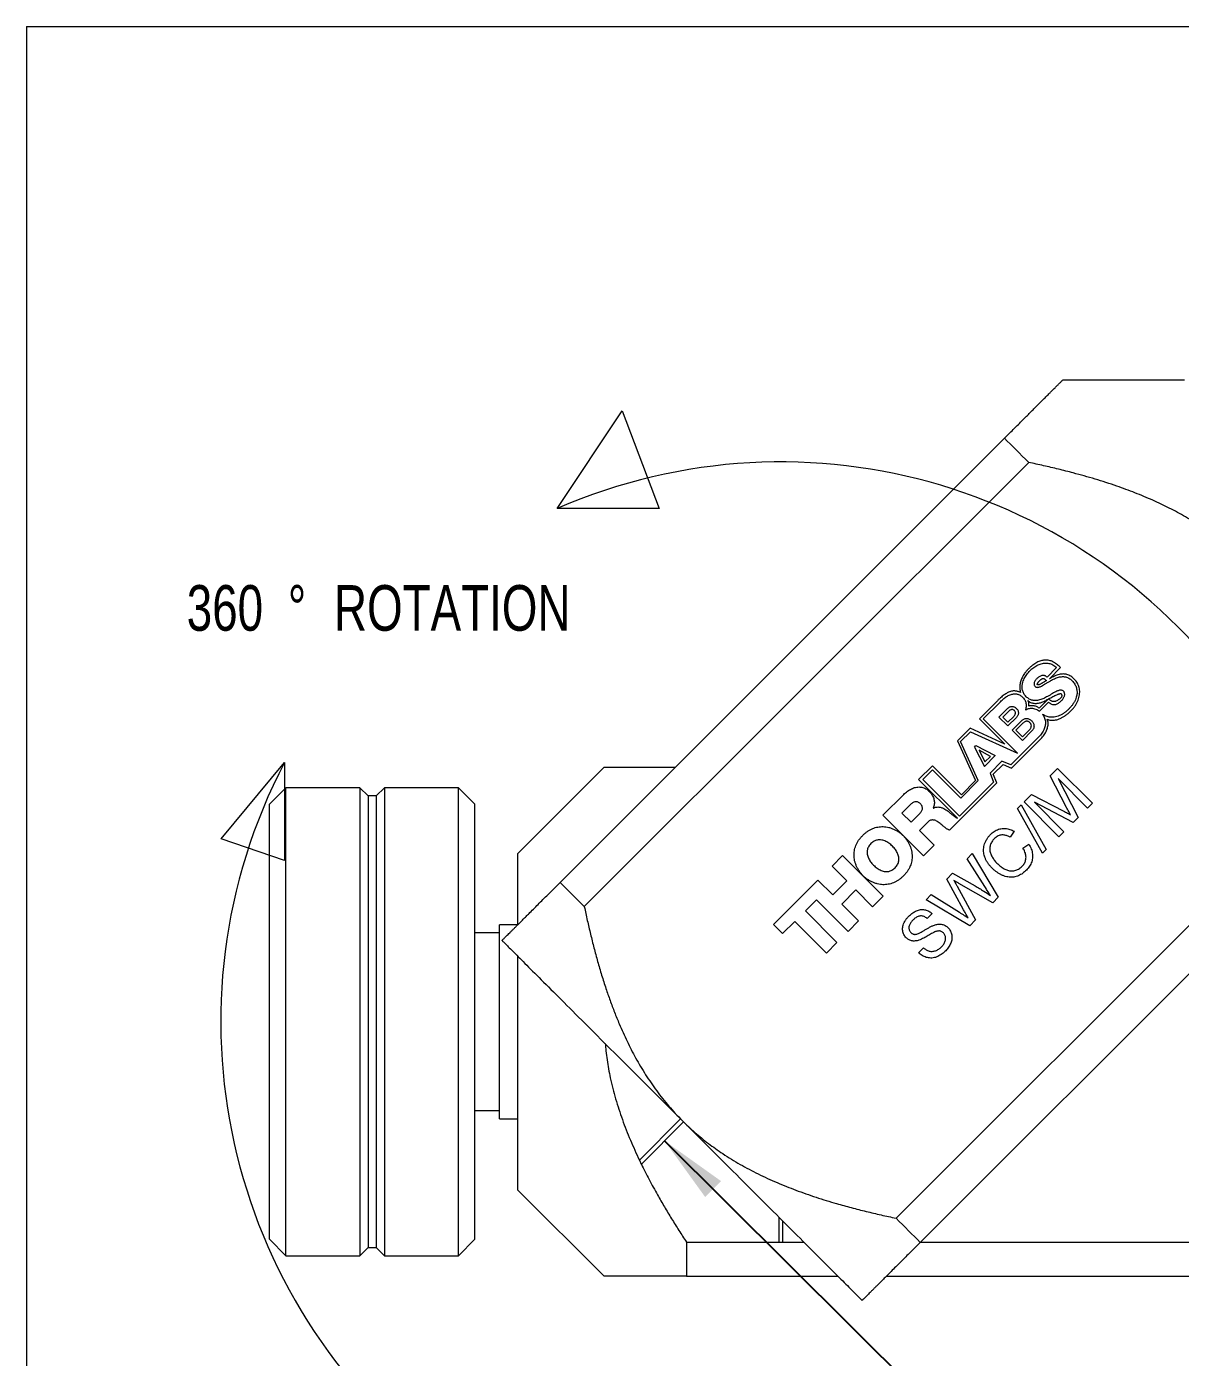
# Model space of a CAD drawing. Header units: millimetres. Extents: x 2 to 278, y 1 to 215.
# Drawn here: x 1.6 to 55.1, y 152.9 to 214.6 of the extents above; entities that cross this region are included whole.
import ezdxf

# ---------------------------------------------------------------- set-up
doc = ezdxf.new("R2010")
doc.units = ezdxf.units.MM
doc.styles.add('SLDTEXTSTYLE0', font='TXT', dxfattribs={"width": 0.75})
doc.dimstyles.new('SLDDIMSTYLE4', dxfattribs={"dimtxt": 0.18, "dimasz": 3.175, "dimexe": 0, "dimexo": 0.0625, "dimgap": 0, "dimtad": 0, "dimtih": 1, "dimtoh": 1, "dimdec": 0, "dimrnd": 1e-09, "dimzin": 0, "dimdsep": 46, "dimtxsty": 'Standard', "dimsah": 1, "dimcen": 0.09, "dimadec": 0, "dimazin": 0, "dimtfac": 3.175, "dimtdec": 0, "dimtofl": 0, "dimtmove": 0, "dimatfit": 3, "dimfxl": 1, "dimfrac": 2, "dimtolj": 1, "dimtzin": 0, "dimarcsym": 0})

# ---------------------------------------------------------------- blocks, each defined once
blk = doc.blocks.new('SW_NOTE_4')
at = {"color": 0, "linetype": 'Continuous', "lineweight": 0, "char_height": 2.1167, "attachment_point": 1, "style": 'SLDTEXTSTYLE0'}
for s, insert in [('360', (0, 2.729)), ('%%d', (4.692, 2.729)), ('ROTATION', (6.831, 2.729))]:
    blk.add_mtext(s, dxfattribs=dict(at, insert=insert))

msp = doc.modelspace()

# ---------------------------------------------------------------- linework, layer by layer
at = {"color": 7, "linetype": 'Continuous', "lineweight": 18}
for p, q in [((1.579, 214.645), (277.989, 214.645)), ((1.579, 214.645), (1.579, 0.903)), ((55.285, 198.238), (49.627, 198.238)), ((26.186, 192.281), (29.196, 196.816)), ((29.196, 196.816), (30.922, 192.281)), ((26.323, 174.934), (46.933, 195.544)), ((27.446, 173.811), (48.056, 194.421)), ((30.922, 192.281), (26.186, 192.281)), ((49.351, 184.899), (48.907, 184.455)), ((49.02, 184.381), (49.538, 184.903)), ((48.967, 183.442), (48.538, 183.012)), ((46.603, 183.36), (45.771, 182.528)), ((45.952, 182.522), (46.749, 183.319)), ((46.678, 182.606), (47.073, 183.001)), ((47.131, 182.878), (46.855, 182.602)), ((48.559, 182.876), (48.983, 183.3)), ((45.771, 182.528), (46.945, 181.353)), ((47.539, 180.936), (45.952, 182.522)), ((47.09, 182.194), (46.678, 182.606)), ((46.855, 182.602), (47.093, 182.364)), ((47.485, 182.589), (47.09, 182.194)), ((47.093, 182.364), (47.368, 182.64)), ((47.287, 181.997), (47.726, 182.435)), ((47.789, 182.322), (47.46, 181.992)), ((45.335, 182.092), (44.753, 181.51)), ((44.9, 181.47), (45.351, 181.921)), ((46.945, 181.353), (45.335, 182.092)), ((45.351, 181.921), (47.539, 180.936)), ((48.475, 181.637), (47.23, 180.391)), ((47.253, 180.238), (48.661, 181.646)), ((47.287, 181.997), (47.762, 181.522)), ((47.46, 181.992), (47.765, 181.687)), ((48.201, 181.96), (47.762, 181.522)), ((47.765, 181.687), (48.095, 182.016)), ((44.753, 181.51), (45.589, 179.659)), ((45.721, 179.658), (44.9, 181.47)), ((45.543, 181.216), (45.612, 181.285)), ((45.543, 181.216), (46.001, 180.312)), ((45.612, 181.285), (46.508, 180.819)), ((45.752, 181.067), (46.03, 180.523)), ((46.292, 180.784), (45.752, 181.067)), ((10.599, 176.957), (13.538, 180.495)), ((13.538, 180.495), (13.538, 175.948)), ((43.592, 180.349), (42.951, 179.708)), ((44.935, 179.005), (43.592, 180.349)), ((46.508, 180.819), (46.001, 180.312)), ((46.03, 180.523), (46.292, 180.784)), ((46.813, 180.554), (46.263, 180.003)), ((46.41, 179.951), (46.867, 180.408)), ((47.23, 180.391), (46.813, 180.554)), ((46.867, 180.408), (47.253, 180.238)), ((28.369, 180.279), (24.369, 176.279)), ((41.904, 159.354), (62.514, 179.963)), ((42.951, 179.708), (44.748, 177.909)), ((43.144, 179.714), (43.588, 180.158)), ((44.846, 178.012), (43.144, 179.714)), ((43.588, 180.158), (44.905, 178.841)), ((46.263, 180.003), (46.421, 179.587)), ((46.576, 179.561), (46.41, 179.951)), ((49.056, 179.886), (49.396, 180.226)), ((49.813, 178.414), (49.056, 179.886)), ((49.396, 180.226), (51.013, 178.61)), ((49.417, 179.75), (50.353, 177.951)), ((50.785, 178.382), (49.417, 179.75)), ((13.605, 179.327), (12.843, 178.565)), ((17.034, 179.327), (13.605, 179.327)), ((13.605, 157.61), (13.605, 179.327)), ((17.415, 178.946), (17.034, 179.327)), ((17.034, 179.327), (17.034, 157.61)), ((18.177, 179.327), (17.796, 178.946)), ((21.606, 179.327), (18.177, 179.327)), ((18.177, 179.327), (18.177, 157.61)), ((22.368, 178.565), (21.606, 179.327)), ((21.606, 157.61), (21.606, 179.327)), ((46.576, 179.561), (44.378, 177.364)), ((46.421, 179.587), (44.846, 178.012)), ((44.905, 178.841), (45.721, 179.658)), ((45.589, 179.659), (44.935, 179.005)), ((12.843, 158.372), (12.843, 178.565)), ((17.796, 178.946), (17.415, 178.946)), ((17.415, 178.946), (17.415, 157.991)), ((17.796, 178.946), (17.796, 157.991)), ((22.368, 158.372), (22.368, 178.565)), ((41.294, 178.051), (42.259, 179.016)), ((42.571, 178.545), (42.179, 178.152)), ((43.026, 158.231), (63.636, 178.841)), ((47.531, 178.361), (47.702, 178.532)), ((47.702, 178.532), (48.863, 176.46)), ((47.842, 178.672), (48.185, 179.015)), ((49.458, 177.055), (47.842, 178.672)), ((48.185, 179.015), (49.68, 178.242)), ((48.319, 178.651), (49.686, 177.283)), ((50.115, 177.712), (48.319, 178.651)), ((51.013, 178.61), (50.785, 178.382)), ((43.18, 176.165), (41.294, 178.051)), ((42.179, 178.152), (42.604, 177.727)), ((42.604, 177.727), (43.018, 178.141)), ((43.629, 178.378), (43.634, 178.373)), ((48.692, 176.289), (47.531, 178.361)), ((50.353, 177.951), (50.115, 177.712)), ((43.36, 177.719), (42.986, 177.345)), ((42.986, 177.345), (43.673, 176.658)), ((47.379, 177.311), (47.2, 177.034)), ((49.686, 177.283), (49.458, 177.055)), ((13.538, 175.948), (10.599, 176.957)), ((43.673, 176.658), (43.18, 176.165)), ((47.789, 176.528), (48.071, 176.703)), ((24.369, 172.981), (24.369, 176.279)), ((38.934, 175.691), (39.427, 176.184)), ((39.427, 176.184), (41.313, 174.299)), ((45.203, 176.033), (45.438, 176.268)), ((46.021, 174.737), (45.203, 176.033)), ((45.438, 176.268), (46.647, 174.244)), ((48.863, 176.46), (48.692, 176.289)), ((39.621, 175.004), (38.934, 175.691)), ((36.221, 172.978), (38.284, 175.041)), ((38.284, 175.041), (38.971, 174.355)), ((38.971, 174.355), (39.621, 175.004)), ((44.255, 175.085), (44.529, 175.359)), ((45.039, 173.663), (44.255, 175.085)), ((44.529, 175.359), (45.57, 174.78)), ((46.396, 173.994), (44.823, 174.891)), ((40.043, 174.582), (39.394, 173.932)), ((40.82, 173.805), (40.043, 174.582)), ((41.313, 174.299), (40.82, 173.805)), ((43.303, 174.133), (43.539, 174.369)), ((43.539, 174.369), (44.842, 173.546)), ((44.737, 174.753), (45.597, 173.194)), ((46.647, 174.244), (46.396, 173.994)), ((38.214, 174.126), (37.702, 173.614)), ((37.702, 173.614), (39.165, 172.151)), ((39.677, 172.662), (38.214, 174.126)), ((39.394, 173.932), (40.17, 173.156)), ((45.327, 172.924), (43.303, 174.133)), ((24.357, 172.968), (23.511, 172.968)), ((23.511, 163.968), (23.511, 172.968)), ((36.644, 172.556), (36.221, 172.978)), ((37.209, 173.121), (36.644, 172.556)), ((38.672, 171.657), (37.209, 173.121)), ((40.17, 173.156), (39.677, 172.662)), ((43.573, 173.491), (43.345, 173.263)), ((45.597, 173.194), (45.327, 172.924)), ((23.511, 172.587), (22.368, 172.587)), ((39.165, 172.151), (38.672, 171.657)), ((42.951, 171.667), (43.179, 171.895)), ((24.369, 160.658), (24.369, 171.501)), ((22.368, 164.349), (23.511, 164.349)), ((23.511, 163.968), (24.369, 163.968)), ((31.913, 163.956), (30.003, 162.045)), ((30.091, 161.864), (32.048, 163.821)), ((30.001, 162.043), (30.003, 162.045)), ((30.001, 162.043), (30.088, 161.861)), ((30.091, 161.864), (30.088, 161.861)), ((24.369, 160.658), (28.369, 156.657)), ((36.465, 159.404), (36.465, 158.246)), ((36.656, 158.246), (36.656, 159.213)), ((12.843, 158.372), (13.605, 157.61)), ((21.606, 157.61), (22.368, 158.372)), ((32.179, 158.245), (32.179, 156.657)), ((32.179, 158.245), (36.561, 158.245)), ((36.561, 158.245), (37.624, 158.245)), ((43.041, 158.245), (63.04, 158.245)), ((13.605, 157.61), (17.034, 157.61)), ((17.034, 157.61), (17.415, 157.991)), ((17.415, 157.991), (17.796, 157.991)), ((17.796, 157.991), (18.177, 157.61)), ((18.177, 157.61), (21.606, 157.61)), ((32.179, 156.657), (39.212, 156.657)), ((41.453, 156.657), (63.04, 156.657))]:
    msp.add_line(p, q, dxfattribs=at)
at = {"color": 7, "linetype": 'Continuous', "lineweight": 18, "flags": 128}
for points in [[(48.056, 194.421), (47.907, 194.57), (47.76, 194.717), (47.616, 194.861), (47.474, 195.003), (47.335, 195.142), (47.198, 195.279), (47.064, 195.413), (46.933, 195.544)], [(26.323, 174.934), (26.455, 174.803), (26.589, 174.669), (26.725, 174.532), (26.864, 174.393), (27.006, 174.251), (27.15, 174.107), (27.297, 173.961), (27.446, 173.811)], [(23.629, 172.24), (23.631, 172.238), (23.636, 172.233), (23.645, 172.224), (23.657, 172.212), (23.673, 172.197), (23.692, 172.178), (23.714, 172.155), (23.74, 172.129), (23.77, 172.1), (23.802, 172.067), (23.839, 172.031), (23.878, 171.991), (23.921, 171.948), (23.967, 171.902), (24.017, 171.852), (24.07, 171.799), (24.126, 171.743), (24.186, 171.683), (24.249, 171.621), (24.315, 171.555), (24.384, 171.485), (24.456, 171.413), (24.532, 171.338), (24.61, 171.259), (24.692, 171.177), (24.777, 171.093), (24.864, 171.005), (24.955, 170.914), (25.048, 170.821), (25.145, 170.724), (25.244, 170.625), (25.346, 170.523), (25.451, 170.418), (25.559, 170.31), (25.669, 170.2), (25.782, 170.087), (25.897, 169.972), (26.015, 169.854), (26.136, 169.733), (26.259, 169.611), (26.384, 169.485), (26.512, 169.358), (26.642, 169.228), (26.774, 169.096), (26.908, 168.961), (27.044, 168.825), (27.183, 168.687), (27.323, 168.546), (27.466, 168.404), (27.61, 168.259), (27.756, 168.113), (27.904, 167.966), (28.053, 167.816), (28.204, 167.665), (28.357, 167.512), (28.511, 167.358), (28.667, 167.202), (28.824, 167.045), (28.983, 166.887), (29.142, 166.727), (29.303, 166.566), (29.465, 166.404), (29.628, 166.241), (29.792, 166.077), (29.957, 165.913), (30.122, 165.747), (30.289, 165.58), (30.456, 165.413), (30.624, 165.245), (30.792, 165.077), (30.961, 164.908), (31.13, 164.739), (31.3, 164.569), (31.47, 164.399), (31.64, 164.229), (31.81, 164.059), (31.981, 163.888)], [(31.981, 163.888), (32.151, 163.718), (32.321, 163.548), (32.492, 163.378), (32.662, 163.208), (32.831, 163.038), (33, 162.869), (33.169, 162.7), (33.338, 162.532), (33.506, 162.364), (33.673, 162.197), (33.839, 162.03), (34.005, 161.864), (34.17, 161.699), (34.334, 161.536), (34.497, 161.373), (34.659, 161.211), (34.819, 161.05), (34.979, 160.89), (35.137, 160.732), (35.294, 160.575), (35.45, 160.419), (35.604, 160.265), (35.757, 160.112), (35.908, 159.961), (36.058, 159.811), (36.206, 159.664), (36.352, 159.517), (36.496, 159.373), (36.638, 159.231), (36.779, 159.09), (36.917, 158.952), (37.054, 158.816), (37.188, 158.681), (37.32, 158.549), (37.45, 158.419), (37.578, 158.292), (37.703, 158.166), (37.826, 158.043), (37.946, 157.923), (38.064, 157.805), (38.18, 157.69), (38.293, 157.577), (38.403, 157.466), (38.51, 157.359), (38.615, 157.254), (38.717, 157.152), (38.817, 157.053), (38.913, 156.956), (39.007, 156.863), (39.097, 156.772), (39.185, 156.684), (39.27, 156.6), (39.351, 156.518), (39.43, 156.439), (39.505, 156.364), (39.578, 156.292), (39.647, 156.222), (39.713, 156.156), (39.776, 156.094), (39.835, 156.034), (39.891, 155.978), (39.944, 155.925), (39.994, 155.875), (40.04, 155.829), (40.083, 155.786), (40.123, 155.746), (40.159, 155.71), (40.192, 155.677), (40.221, 155.648), (40.247, 155.622), (40.27, 155.599), (40.289, 155.58), (40.305, 155.565), (40.317, 155.552), (40.325, 155.544), (40.331, 155.539), (40.332, 155.537)], [(41.904, 159.354), (42.053, 159.205), (42.199, 159.058), (42.344, 158.914), (42.485, 158.772), (42.625, 158.633), (42.761, 158.496), (42.895, 158.362), (43.026, 158.231)]]:
    msp.add_lwpolyline(points, dxfattribs=at)
at = {"color": 7, "linetype": 'Continuous', "lineweight": 18}
for radius, start, end in [(25.975, 152.41814, 113.54255), (10.223, 269.46617, 270), (10.223, 270, 270.53383)]:
    msp.add_arc((36.561, 168.468), radius, start, end, dxfattribs=at)
for points, knots in [([(46.933, 195.544), (47.001, 195.612), (47.136, 195.747), (47.335, 195.946), (47.53, 196.141), (47.721, 196.332), (47.906, 196.517), (48.086, 196.697), (48.26, 196.871), (48.428, 197.039), (48.589, 197.2), (48.743, 197.354), (48.887, 197.498), (49.013, 197.624), (49.121, 197.732), (49.206, 197.817), (49.278, 197.889), (49.338, 197.949), (49.394, 198.005), (49.449, 198.06), (49.503, 198.114), (49.544, 198.155), (49.573, 198.184), (49.592, 198.202), (49.607, 198.218), (49.619, 198.23), (49.626, 198.237), (49.626, 198.237), (49.626, 198.237)], [0, 0, 0, 0, 0.047724, 0.095455, 0.143257, 0.191059, 0.238906, 0.286753, 0.334696, 0.382658, 0.431043, 0.479428, 0.527941, 0.576453, 0.615191, 0.653954, 0.683654, 0.713353, 0.743114, 0.772874, 0.813175, 0.853524, 0.877004, 0.900484, 0.924007, 0.94753, 0.979349, 1, 1, 1, 1]), ([(62.514, 179.963), (62.469, 180.172), (62.38, 180.591), (62.234, 181.216), (62.079, 181.838), (61.912, 182.46), (61.732, 183.079), (61.537, 183.694), (61.345, 184.255), (61.157, 184.76), (60.978, 185.211), (60.789, 185.657), (60.586, 186.102), (60.368, 186.546), (60.133, 186.988), (59.884, 187.423), (59.635, 187.825), (59.388, 188.195), (59.145, 188.535), (58.89, 188.867), (58.625, 189.189), (58.346, 189.506), (58.052, 189.815), (57.745, 190.117), (57.426, 190.408), (57.098, 190.686), (56.761, 190.952), (56.415, 191.206), (56.063, 191.447), (55.703, 191.677), (55.335, 191.896), (54.96, 192.106), (54.581, 192.304), (54.199, 192.49), (53.807, 192.67), (53.403, 192.844), (52.986, 193.013), (52.566, 193.172), (52.118, 193.332), (51.642, 193.491), (51.138, 193.649), (50.631, 193.797), (50.064, 193.952), (49.436, 194.112), (48.747, 194.274), (48.286, 194.372), (48.056, 194.421)], [0, 0, 0, 0, 0.0289805, 0.0579606, 0.086972, 0.1159831, 0.1451569, 0.1743339, 0.2035056, 0.2254674, 0.2474288, 0.2692576, 0.2910859, 0.3136941, 0.3363141, 0.3589313, 0.3815357, 0.4004052, 0.4192907, 0.4381801, 0.4570627, 0.4759298, 0.4953776, 0.5148443, 0.5343178, 0.5537857, 0.5732347, 0.592517, 0.6118096, 0.6311035, 0.6503878, 0.6698601, 0.6893326, 0.708403, 0.7274736, 0.7477695, 0.7680704, 0.7883723, 0.8086699, 0.832531, 0.8563964, 0.8802631, 0.9041259, 0.9360825, 0.9680422, 1, 1, 1, 1]), ([(48.039, 184.832), (48.007, 184.798), (47.945, 184.734), (47.866, 184.632), (47.8, 184.532), (47.748, 184.434), (47.707, 184.338), (47.678, 184.245), (47.656, 184.146), (47.644, 184.042), (47.644, 183.935), (47.654, 183.839), (47.669, 183.779), (47.676, 183.752)], [0, 0, 0, 0, 0.116211, 0.223683, 0.323378, 0.416179, 0.502859, 0.584068, 0.660317, 0.757682, 0.846837, 0.927766, 1, 1, 1, 1]), ([(47.943, 183.553), (47.921, 183.576), (47.88, 183.621), (47.83, 183.696), (47.793, 183.773), (47.768, 183.852), (47.754, 183.933), (47.751, 184.015), (47.757, 184.096), (47.774, 184.187), (47.804, 184.286), (47.849, 184.391), (47.905, 184.492), (47.97, 184.589), (48.042, 184.68), (48.095, 184.735), (48.122, 184.763)], [0, 0, 0, 0, 0.0693198, 0.1344306, 0.19656, 0.256835, 0.3162192, 0.3754795, 0.4351645, 0.4956166, 0.5776434, 0.6612634, 0.7460681, 0.8313835, 0.916354, 1, 1, 1, 1]), ([(49.538, 184.903), (49.515, 184.925), (49.468, 184.971), (49.392, 185.037), (49.308, 185.101), (49.222, 185.154), (49.136, 185.195), (49.051, 185.225), (48.961, 185.246), (48.873, 185.254), (48.787, 185.252), (48.703, 185.24), (48.617, 185.218), (48.527, 185.185), (48.434, 185.14), (48.339, 185.083), (48.241, 185.013), (48.139, 184.929), (48.073, 184.865), (48.039, 184.832)], [0, 0, 0, 0, 0.0549912, 0.1136789, 0.1749721, 0.2380908, 0.288733, 0.3403558, 0.3932926, 0.4481604, 0.4940532, 0.5423295, 0.5936458, 0.6487133, 0.7082748, 0.7718737, 0.841237, 0.9170554, 1, 1, 1, 1]), ([(48.122, 184.763), (48.149, 184.79), (48.205, 184.842), (48.295, 184.913), (48.389, 184.975), (48.487, 185.027), (48.589, 185.069), (48.692, 185.098), (48.794, 185.113), (48.893, 185.114), (48.989, 185.102), (49.084, 185.075), (49.178, 185.033), (49.269, 184.975), (49.323, 184.925), (49.351, 184.899)], [0, 0, 0, 0, 0.082869, 0.165287, 0.246777, 0.326975, 0.405668, 0.482854, 0.558801, 0.627849, 0.697103, 0.767587, 0.840571, 0.917519, 1, 1, 1, 1]), ([(48.428, 184.385), (48.412, 184.368), (48.38, 184.334), (48.342, 184.276), (48.316, 184.218), (48.304, 184.164), (48.307, 184.114), (48.324, 184.066), (48.346, 184.039), (48.358, 184.025)], [0, 0, 0, 0, 0.169559, 0.342183, 0.509512, 0.629436, 0.746378, 0.866497, 1, 1, 1, 1]), ([(48.358, 184.025), (48.37, 184.016), (48.392, 183.997), (48.436, 183.985), (48.483, 183.986), (48.535, 183.997), (48.59, 184.017), (48.661, 184.05), (48.748, 184.098), (48.851, 184.161), (48.961, 184.229), (49.037, 184.273), (49.076, 184.296)], [0, 0, 0, 0, 0.054293, 0.107359, 0.164589, 0.229085, 0.302029, 0.383448, 0.520039, 0.670994, 0.832345, 1, 1, 1, 1]), ([(48.907, 184.455), (48.895, 184.467), (48.872, 184.491), (48.832, 184.516), (48.784, 184.535), (48.726, 184.543), (48.662, 184.534), (48.599, 184.511), (48.538, 184.477), (48.481, 184.435), (48.446, 184.402), (48.428, 184.385)], [0, 0, 0, 0, 0.093943, 0.179087, 0.258629, 0.373504, 0.489665, 0.610799, 0.737465, 0.868131, 1, 1, 1, 1]), ([(48.458, 184.117), (48.457, 184.118), (48.455, 184.121), (48.454, 184.125), (48.454, 184.135), (48.46, 184.152), (48.472, 184.176), (48.491, 184.206), (48.516, 184.241), (48.545, 184.276), (48.565, 184.296), (48.575, 184.306)], [0, 0, 0, 0, 0.017388, 0.036478, 0.05864, 0.147223, 0.267299, 0.410347, 0.618882, 0.824136, 1, 1, 1, 1]), ([(48.879, 184.298), (48.851, 184.281), (48.8, 184.251), (48.73, 184.208), (48.67, 184.173), (48.621, 184.145), (48.577, 184.122), (48.539, 184.106), (48.506, 184.098), (48.478, 184.101), (48.464, 184.112), (48.458, 184.117)], [0, 0, 0, 0, 0.201623, 0.373551, 0.518055, 0.637438, 0.734096, 0.827009, 0.895068, 0.948107, 1, 1, 1, 1]), ([(48.575, 184.306), (48.588, 184.318), (48.613, 184.341), (48.649, 184.368), (48.682, 184.386), (48.713, 184.395), (48.744, 184.394), (48.775, 184.383), (48.793, 184.371), (48.803, 184.364)], [0, 0, 0, 0, 0.208561, 0.378811, 0.517665, 0.634539, 0.747008, 0.864706, 1, 1, 1, 1]), ([(48.803, 184.364), (48.81, 184.359), (48.824, 184.348), (48.843, 184.332), (48.861, 184.315), (48.872, 184.304), (48.879, 184.298)], [0, 0, 0, 0, 0.266201, 0.517554, 0.73653, 1, 1, 1, 1]), ([(49.036, 184.391), (49.033, 184.389), (49.028, 184.386), (49.023, 184.383), (49.02, 184.381)], [0, 0, 0, 0, 0.558104, 1, 1, 1, 1]), ([(50.185, 184.352), (50.156, 184.379), (50.101, 184.432), (50.012, 184.497), (49.923, 184.546), (49.834, 184.581), (49.745, 184.601), (49.655, 184.607), (49.561, 184.601), (49.462, 184.582), (49.359, 184.55), (49.254, 184.506), (49.145, 184.453), (49.073, 184.412), (49.036, 184.391)], [0, 0, 0, 0, 0.094871, 0.181064, 0.260377, 0.33476, 0.406226, 0.476717, 0.547962, 0.628867, 0.71378, 0.803625, 0.898945, 1, 1, 1, 1]), ([(49.076, 184.296), (49.106, 184.312), (49.165, 184.345), (49.256, 184.389), (49.348, 184.427), (49.442, 184.457), (49.536, 184.477), (49.624, 184.485), (49.705, 184.481), (49.779, 184.468), (49.852, 184.444), (49.924, 184.409), (49.995, 184.361), (50.037, 184.321), (50.06, 184.3)], [0, 0, 0, 0, 0.094738, 0.189348, 0.282898, 0.374737, 0.464625, 0.552871, 0.621721, 0.691033, 0.76198, 0.836011, 0.914772, 1, 1, 1, 1]), ([(50.06, 184.3), (50.085, 184.273), (50.134, 184.222), (50.193, 184.137), (50.239, 184.051), (50.272, 183.963), (50.292, 183.876), (50.301, 183.788), (50.299, 183.701), (50.287, 183.615), (50.263, 183.516), (50.222, 183.407), (50.162, 183.29), (50.088, 183.177), (50.004, 183.068), (49.94, 183.001), (49.907, 182.968)], [0, 0, 0, 0, 0.07281, 0.140695, 0.204715, 0.265916, 0.325281, 0.382655, 0.439807, 0.49729, 0.555497, 0.640352, 0.72749, 0.816794, 0.907845, 1, 1, 1, 1]), ([(50.032, 182.911), (50.066, 182.948), (50.135, 183.021), (50.222, 183.139), (50.294, 183.26), (50.35, 183.384), (50.391, 183.509), (50.416, 183.633), (50.425, 183.754), (50.419, 183.868), (50.4, 183.976), (50.367, 184.079), (50.32, 184.177), (50.261, 184.27), (50.21, 184.324), (50.185, 184.352)], [0, 0, 0, 0, 0.09432, 0.184965, 0.272208, 0.356309, 0.43754, 0.516204, 0.592666, 0.661208, 0.728698, 0.795654, 0.862694, 0.930538, 1, 1, 1, 1]), ([(47.676, 183.752), (47.657, 183.758), (47.62, 183.77), (47.563, 183.789), (47.503, 183.805), (47.44, 183.817), (47.371, 183.821), (47.297, 183.815), (47.225, 183.798), (47.157, 183.774), (47.092, 183.744), (47.024, 183.706), (46.95, 183.659), (46.871, 183.601), (46.786, 183.532), (46.696, 183.451), (46.635, 183.391), (46.603, 183.36)], [0, 0, 0, 0, 0.047612, 0.096317, 0.146409, 0.198486, 0.253666, 0.313681, 0.380818, 0.432498, 0.489711, 0.55338, 0.624421, 0.703734, 0.792199, 0.890675, 1, 1, 1, 1]), ([(46.749, 183.319), (46.774, 183.344), (46.823, 183.394), (46.901, 183.462), (46.983, 183.526), (47.067, 183.581), (47.155, 183.627), (47.237, 183.658), (47.313, 183.677), (47.382, 183.685), (47.451, 183.684), (47.52, 183.673), (47.59, 183.651), (47.659, 183.616), (47.727, 183.569), (47.769, 183.53), (47.791, 183.51)], [0, 0, 0, 0, 0.086643, 0.1734324, 0.259305, 0.3433992, 0.4251374, 0.5043426, 0.5623118, 0.6194801, 0.6765277, 0.7344027, 0.7942924, 0.8575581, 0.9256448, 1, 1, 1, 1]), ([(47.791, 183.51), (47.811, 183.488), (47.849, 183.445), (47.893, 183.37), (47.923, 183.292), (47.94, 183.208), (47.943, 183.12), (47.934, 183.031), (47.917, 182.972), (47.909, 182.943)], [0, 0, 0, 0, 0.144573, 0.284209, 0.421401, 0.558176, 0.702674, 0.849667, 1, 1, 1, 1]), ([(48.932, 183.562), (48.902, 183.546), (48.843, 183.513), (48.752, 183.469), (48.66, 183.43), (48.566, 183.399), (48.472, 183.378), (48.383, 183.369), (48.302, 183.372), (48.227, 183.384), (48.153, 183.408), (48.081, 183.443), (48.009, 183.491), (47.966, 183.532), (47.943, 183.553)], [0, 0, 0, 0, 0.093636, 0.187592, 0.280828, 0.372589, 0.462536, 0.550905, 0.619869, 0.689315, 0.760448, 0.834774, 0.914016, 1, 1, 1, 1]), ([(48.86, 183.382), (48.88, 183.393), (48.916, 183.413), (48.951, 183.433), (48.967, 183.442)], [0, 0, 0, 0, 0.556939, 1, 1, 1, 1]), ([(49.668, 183.804), (49.655, 183.815), (49.63, 183.836), (49.583, 183.853), (49.532, 183.856), (49.478, 183.848), (49.421, 183.831), (49.348, 183.8), (49.26, 183.755), (49.156, 183.694), (49.046, 183.628), (48.97, 183.584), (48.932, 183.562)], [0, 0, 0, 0, 0.060837, 0.118788, 0.17896, 0.244712, 0.317645, 0.398139, 0.532159, 0.679604, 0.836845, 1, 1, 1, 1]), ([(48.982, 183.45), (49.016, 183.468), (49.082, 183.505), (49.18, 183.556), (49.273, 183.602), (49.351, 183.638), (49.412, 183.663), (49.457, 183.679), (49.494, 183.69), (49.522, 183.694), (49.54, 183.695), (49.553, 183.693), (49.561, 183.689), (49.565, 183.685), (49.566, 183.683)], [0, 0, 0, 0, 0.179059, 0.353267, 0.516907, 0.66434, 0.750911, 0.826295, 0.889096, 0.927301, 0.957714, 0.973958, 0.98763, 1, 1, 1, 1]), ([(49.389, 183.379), (49.367, 183.368), (49.327, 183.346), (49.267, 183.327), (49.213, 183.32), (49.165, 183.324), (49.118, 183.34), (49.072, 183.368), (49.026, 183.407), (48.997, 183.435), (48.982, 183.45)], [0, 0, 0, 0, 0.162005, 0.296686, 0.411186, 0.512996, 0.609023, 0.73429, 0.864306, 1, 1, 1, 1]), ([(49.566, 183.683), (49.573, 183.67), (49.586, 183.646), (49.595, 183.608), (49.593, 183.57), (49.577, 183.532), (49.549, 183.495), (49.509, 183.457), (49.454, 183.418), (49.412, 183.393), (49.389, 183.379)], [0, 0, 0, 0, 0.105828, 0.200125, 0.290507, 0.387031, 0.499534, 0.635709, 0.801136, 1, 1, 1, 1]), ([(49.569, 183.358), (49.586, 183.375), (49.618, 183.409), (49.66, 183.465), (49.693, 183.523), (49.718, 183.582), (49.73, 183.642), (49.728, 183.694), (49.715, 183.737), (49.696, 183.773), (49.678, 183.793), (49.668, 183.804)], [0, 0, 0, 0, 0.13932, 0.276515, 0.408692, 0.53387, 0.651629, 0.764107, 0.838972, 0.916572, 1, 1, 1, 1]), ([(47.073, 183.001), (47.088, 183.015), (47.119, 183.044), (47.171, 183.076), (47.228, 183.097), (47.285, 183.104), (47.339, 183.096), (47.39, 183.078), (47.441, 183.046), (47.473, 183.017), (47.489, 183.002)], [0, 0, 0, 0, 0.133076, 0.26265, 0.38909, 0.515573, 0.619226, 0.731237, 0.856519, 1, 1, 1, 1]), ([(47.396, 182.904), (47.384, 182.914), (47.361, 182.935), (47.32, 182.952), (47.28, 182.957), (47.239, 182.95), (47.201, 182.933), (47.164, 182.909), (47.142, 182.888), (47.131, 182.878)], [0, 0, 0, 0, 0.162263, 0.302609, 0.432594, 0.561547, 0.7014, 0.847972, 1, 1, 1, 1]), ([(47.368, 182.64), (47.38, 182.653), (47.403, 182.679), (47.429, 182.726), (47.443, 182.775), (47.442, 182.822), (47.428, 182.867), (47.407, 182.891), (47.396, 182.904)], [0, 0, 0, 0, 0.172695, 0.354717, 0.536879, 0.680087, 0.830106, 1, 1, 1, 1]), ([(47.489, 183.002), (47.504, 182.985), (47.533, 182.954), (47.562, 182.9), (47.578, 182.846), (47.581, 182.794), (47.574, 182.74), (47.555, 182.685), (47.524, 182.632), (47.498, 182.603), (47.485, 182.589)], [0, 0, 0, 0, 0.14622, 0.275113, 0.392405, 0.502786, 0.609369, 0.745303, 0.876637, 1, 1, 1, 1]), ([(47.909, 182.943), (47.939, 182.958), (47.998, 182.987), (48.094, 183.011), (48.19, 183.019), (48.287, 183.01), (48.382, 182.983), (48.476, 182.939), (48.531, 182.897), (48.559, 182.876)], [0, 0, 0, 0, 0.1453817, 0.2854033, 0.4223262, 0.5582601, 0.7017157, 0.8483108, 1, 1, 1, 1]), ([(48.022, 183.376), (48.041, 183.359), (48.079, 183.324), (48.146, 183.286), (48.218, 183.259), (48.295, 183.244), (48.375, 183.238), (48.464, 183.243), (48.559, 183.26), (48.661, 183.289), (48.762, 183.329), (48.827, 183.364), (48.86, 183.382)], [0, 0, 0, 0, 0.08615, 0.17068, 0.25547, 0.341938, 0.431027, 0.523265, 0.63624, 0.75371, 0.875196, 1, 1, 1, 1]), ([(48.069, 183.118), (48.068, 183.14), (48.066, 183.187), (48.063, 183.254), (48.051, 183.32), (48.032, 183.357), (48.022, 183.376)], [0, 0, 0, 0, 0.255092, 0.530391, 0.757574, 1, 1, 1, 1]), ([(48.538, 183.012), (48.519, 183.029), (48.481, 183.062), (48.413, 183.095), (48.341, 183.116), (48.268, 183.128), (48.196, 183.131), (48.13, 183.128), (48.088, 183.121), (48.069, 183.118)], [0, 0, 0, 0, 0.1514623, 0.3015653, 0.4512948, 0.598811, 0.746898, 0.882798, 1, 1, 1, 1]), ([(49.907, 182.968), (49.875, 182.937), (49.81, 182.875), (49.704, 182.794), (49.594, 182.726), (49.481, 182.67), (49.364, 182.629), (49.254, 182.605), (49.152, 182.597), (49.058, 182.599), (48.965, 182.613), (48.872, 182.64), (48.78, 182.678), (48.723, 182.713), (48.694, 182.731)], [0, 0, 0, 0, 0.100865, 0.199475, 0.295644, 0.38934, 0.480735, 0.570266, 0.639806, 0.709176, 0.779037, 0.850181, 0.923509, 1, 1, 1, 1]), ([(48.919, 182.502), (48.943, 182.493), (48.993, 182.474), (49.074, 182.459), (49.163, 182.454), (49.259, 182.462), (49.361, 182.483), (49.466, 182.518), (49.575, 182.566), (49.685, 182.629), (49.799, 182.707), (49.917, 182.801), (49.992, 182.874), (50.032, 182.911)], [0, 0, 0, 0, 0.0612325, 0.1267365, 0.1972131, 0.2734202, 0.3561742, 0.4463457, 0.5389867, 0.6398388, 0.7497264, 0.8694949, 1, 1, 1, 1]), ([(48.983, 183.3), (49.006, 183.281), (49.048, 183.245), (49.118, 183.207), (49.186, 183.186), (49.254, 183.181), (49.32, 183.192), (49.384, 183.217), (49.447, 183.254), (49.51, 183.301), (49.549, 183.339), (49.569, 183.358)], [0, 0, 0, 0, 0.131985, 0.247589, 0.351855, 0.450383, 0.548649, 0.649294, 0.757048, 0.873678, 1, 1, 1, 1]), ([(47.726, 182.435), (47.743, 182.451), (47.777, 182.483), (47.836, 182.518), (47.9, 182.541), (47.964, 182.547), (48.025, 182.538), (48.083, 182.515), (48.142, 182.479), (48.178, 182.446), (48.197, 182.428)], [0, 0, 0, 0, 0.130628, 0.258059, 0.383004, 0.509009, 0.613183, 0.726528, 0.853873, 1, 1, 1, 1]), ([(48.117, 182.342), (48.102, 182.356), (48.072, 182.382), (48.021, 182.406), (47.971, 182.413), (47.922, 182.406), (47.874, 182.388), (47.829, 182.359), (47.803, 182.334), (47.789, 182.322)], [0, 0, 0, 0, 0.168778, 0.313498, 0.445208, 0.57334, 0.710285, 0.852693, 1, 1, 1, 1]), ([(48.095, 182.016), (48.105, 182.027), (48.126, 182.05), (48.152, 182.091), (48.171, 182.136), (48.18, 182.181), (48.18, 182.225), (48.17, 182.266), (48.149, 182.306), (48.128, 182.33), (48.117, 182.342)], [0, 0, 0, 0, 0.1241387, 0.2553809, 0.3895426, 0.5246078, 0.6322902, 0.7441208, 0.8646967, 1, 1, 1, 1]), ([(48.197, 182.428), (48.215, 182.409), (48.248, 182.372), (48.282, 182.311), (48.3, 182.25), (48.305, 182.191), (48.298, 182.13), (48.278, 182.068), (48.245, 182.009), (48.215, 181.976), (48.201, 181.96)], [0, 0, 0, 0, 0.148971, 0.279926, 0.398431, 0.509129, 0.615235, 0.749643, 0.878877, 1, 1, 1, 1]), ([(48.694, 182.731), (48.714, 182.702), (48.754, 182.645), (48.796, 182.555), (48.824, 182.464), (48.837, 182.373), (48.836, 182.282), (48.821, 182.192), (48.794, 182.099), (48.754, 182.005), (48.7, 181.909), (48.634, 181.816), (48.559, 181.724), (48.504, 181.666), (48.475, 181.637)], [0, 0, 0, 0, 0.086429, 0.166828, 0.243005, 0.31673, 0.389628, 0.463071, 0.538121, 0.623406, 0.712125, 0.80452, 0.900559, 1, 1, 1, 1]), ([(48.661, 181.646), (48.688, 181.676), (48.74, 181.734), (48.807, 181.829), (48.863, 181.927), (48.907, 182.028), (48.938, 182.129), (48.956, 182.229), (48.959, 182.325), (48.949, 182.417), (48.929, 182.474), (48.919, 182.502)], [0, 0, 0, 0, 0.125906, 0.249528, 0.370176, 0.487167, 0.599901, 0.706099, 0.807767, 0.905356, 1, 1, 1, 1]), ([(28.37, 180.279), (28.37, 180.279), (28.369, 180.279), (28.378, 180.279), (28.396, 180.279), (28.427, 180.279), (28.464, 180.279), (28.505, 180.279), (28.548, 180.279), (28.597, 180.279), (28.666, 180.279), (28.759, 180.279), (28.874, 180.279), (28.99, 180.279), (29.102, 180.279), (29.222, 180.279), (29.362, 180.279), (29.526, 180.279), (29.701, 180.279), (29.869, 180.279), (30.028, 180.279), (30.191, 180.279), (30.38, 180.279), (30.596, 180.279), (30.862, 180.279), (31.16, 180.279), (31.437, 180.279), (31.609, 180.279), (31.668, 180.279)], [0, 0, 0, 0, 0.0122246, 0.0470325, 0.0821181, 0.1172116, 0.1522978, 0.1789964, 0.2056951, 0.232441, 0.259187, 0.3067238, 0.3543156, 0.3901851, 0.426055, 0.4619949, 0.4979351, 0.5455327, 0.5931591, 0.6298908, 0.6666228, 0.7033912, 0.7401598, 0.7901635, 0.8401826, 0.9035724, 0.9669843, 1, 1, 1, 1]), ([(42.259, 179.016), (42.286, 179.042), (42.34, 179.094), (42.428, 179.164), (42.52, 179.225), (42.615, 179.277), (42.713, 179.318), (42.813, 179.347), (42.911, 179.362), (43.007, 179.363), (43.1, 179.351), (43.192, 179.324), (43.283, 179.282), (43.372, 179.224), (43.425, 179.174), (43.453, 179.148)], [0, 0, 0, 0, 0.08361, 0.166446, 0.248031, 0.328017, 0.406233, 0.482746, 0.557927, 0.626306, 0.695052, 0.765322, 0.838515, 0.916195, 1, 1, 1, 1]), ([(43.453, 179.148), (43.475, 179.125), (43.518, 179.078), (43.573, 179.001), (43.619, 178.919), (43.653, 178.832), (43.675, 178.743), (43.685, 178.652), (43.681, 178.56), (43.664, 178.468), (43.641, 178.409), (43.629, 178.378)], [0, 0, 0, 0, 0.11423, 0.227006, 0.338341, 0.448437, 0.557756, 0.665129, 0.773603, 0.884631, 1, 1, 1, 1]), ([(43.024, 178.591), (43.008, 178.605), (42.979, 178.632), (42.927, 178.659), (42.874, 178.674), (42.821, 178.676), (42.762, 178.667), (42.698, 178.642), (42.631, 178.6), (42.592, 178.564), (42.571, 178.545)], [0, 0, 0, 0, 0.122205, 0.233145, 0.337576, 0.439928, 0.54379, 0.685975, 0.837845, 1, 1, 1, 1]), ([(43.018, 178.141), (43.036, 178.161), (43.072, 178.199), (43.109, 178.264), (43.129, 178.33), (43.132, 178.397), (43.114, 178.465), (43.078, 178.532), (43.043, 178.57), (43.024, 178.591)], [0, 0, 0, 0, 0.161405, 0.304495, 0.434855, 0.559644, 0.693044, 0.8376, 1, 1, 1, 1]), ([(43.634, 178.373), (43.657, 178.386), (43.702, 178.41), (43.775, 178.43), (43.848, 178.436), (43.921, 178.43), (43.993, 178.414), (44.078, 178.383), (44.171, 178.336), (44.27, 178.271), (44.331, 178.222), (44.361, 178.197)], [0, 0, 0, 0, 0.098254, 0.191092, 0.281627, 0.372096, 0.463783, 0.557118, 0.706298, 0.855616, 1, 1, 1, 1]), ([(44.361, 178.197), (44.373, 178.188), (44.399, 178.166), (44.442, 178.13), (44.494, 178.087), (44.552, 178.04), (44.616, 177.993), (44.681, 177.948), (44.726, 177.922), (44.748, 177.909)], [0, 0, 0, 0, 0.090283, 0.210343, 0.352171, 0.507806, 0.677081, 0.843988, 1, 1, 1, 1]), ([(49.68, 178.242), (49.739, 178.212), (49.842, 178.157), (49.945, 178.102), (49.991, 178.077)], [0, 0, 0, 0, 0.560003, 1, 1, 1, 1]), ([(49.991, 178.077), (49.957, 178.14), (49.897, 178.252), (49.839, 178.364), (49.813, 178.414)], [0, 0, 0, 0, 0.559997, 1, 1, 1, 1]), ([(40.357, 177.114), (40.394, 177.149), (40.465, 177.217), (40.581, 177.304), (40.699, 177.377), (40.819, 177.434), (40.941, 177.477), (41.063, 177.506), (41.185, 177.521), (41.307, 177.524), (41.437, 177.513), (41.573, 177.487), (41.714, 177.442), (41.852, 177.381), (41.986, 177.304), (42.116, 177.213), (42.195, 177.142), (42.236, 177.106)], [0, 0, 0, 0, 0.071874, 0.140333, 0.205911, 0.269142, 0.330555, 0.389592, 0.44782, 0.505657, 0.563484, 0.63276, 0.702974, 0.774521, 0.847716, 0.922809, 1, 1, 1, 1]), ([(44.022, 177.609), (43.996, 177.631), (43.945, 177.674), (43.867, 177.734), (43.786, 177.784), (43.712, 177.816), (43.646, 177.831), (43.588, 177.834), (43.531, 177.826), (43.472, 177.804), (43.414, 177.769), (43.379, 177.736), (43.36, 177.719)], [0, 0, 0, 0, 0.133109, 0.263595, 0.388494, 0.50642, 0.581793, 0.656052, 0.731579, 0.811602, 0.899828, 1, 1, 1, 1]), ([(44.378, 177.364), (44.365, 177.367), (44.337, 177.376), (44.295, 177.399), (44.249, 177.427), (44.203, 177.46), (44.158, 177.495), (44.116, 177.529), (44.079, 177.56), (44.048, 177.587), (44.029, 177.602), (44.022, 177.609)], [0, 0, 0, 0, 0.0929012, 0.2039377, 0.3283985, 0.460401, 0.593568, 0.7190932, 0.8329754, 0.9287699, 1, 1, 1, 1]), ([(46.286, 177.158), (46.313, 177.184), (46.367, 177.235), (46.457, 177.301), (46.554, 177.357), (46.657, 177.4), (46.765, 177.428), (46.874, 177.441), (46.982, 177.44), (47.086, 177.425), (47.188, 177.397), (47.286, 177.36), (47.348, 177.327), (47.379, 177.311)], [0, 0, 0, 0, 0.093347, 0.186686, 0.280009, 0.373344, 0.466664, 0.559979, 0.64796, 0.735971, 0.823976, 0.911983, 1, 1, 1, 1]), ([(40.371, 175.246), (40.337, 175.284), (40.269, 175.359), (40.181, 175.482), (40.107, 175.608), (40.046, 175.739), (40, 175.872), (39.969, 176.008), (39.954, 176.145), (39.955, 176.279), (39.97, 176.407), (39.998, 176.53), (40.041, 176.653), (40.098, 176.773), (40.169, 176.891), (40.255, 177.007), (40.323, 177.078), (40.357, 177.114)], [0, 0, 0, 0, 0.0736973, 0.1454828, 0.215526, 0.2840389, 0.3512864, 0.4175975, 0.4833701, 0.5490774, 0.6084805, 0.6687156, 0.7302637, 0.7936344, 0.8593561, 0.927966, 1, 1, 1, 1]), ([(40.739, 176.734), (40.716, 176.709), (40.671, 176.66), (40.62, 176.578), (40.585, 176.495), (40.566, 176.41), (40.561, 176.325), (40.569, 176.24), (40.59, 176.153), (40.623, 176.064), (40.668, 175.976), (40.723, 175.891), (40.787, 175.809), (40.835, 175.759), (40.859, 175.734)], [0, 0, 0, 0, 0.0908233, 0.1744517, 0.2530927, 0.3288114, 0.4033809, 0.4781693, 0.5541028, 0.6395453, 0.727189, 0.8168385, 0.9080063, 1, 1, 1, 1]), ([(41.739, 176.614), (41.713, 176.64), (41.659, 176.69), (41.573, 176.757), (41.482, 176.814), (41.387, 176.86), (41.29, 176.893), (41.198, 176.909), (41.113, 176.911), (41.035, 176.902), (40.957, 176.88), (40.882, 176.845), (40.807, 176.797), (40.762, 176.756), (40.739, 176.734)], [0, 0, 0, 0, 0.097546, 0.19411, 0.288886, 0.381342, 0.47133, 0.559247, 0.62758, 0.696162, 0.766171, 0.839049, 0.916423, 1, 1, 1, 1]), ([(41.859, 175.614), (41.882, 175.639), (41.927, 175.688), (41.978, 175.77), (42.013, 175.853), (42.032, 175.938), (42.037, 176.023), (42.029, 176.108), (42.009, 176.195), (41.976, 176.284), (41.93, 176.372), (41.875, 176.458), (41.811, 176.539), (41.763, 176.589), (41.739, 176.614)], [0, 0, 0, 0, 0.0908301, 0.1744623, 0.2531053, 0.3288264, 0.4033967, 0.4781857, 0.5541195, 0.6395624, 0.7272058, 0.816852, 0.9080144, 1, 1, 1, 1]), ([(42.236, 177.106), (42.27, 177.067), (42.338, 176.992), (42.426, 176.869), (42.5, 176.742), (42.561, 176.611), (42.607, 176.477), (42.637, 176.341), (42.652, 176.204), (42.652, 176.07), (42.636, 175.941), (42.607, 175.817), (42.565, 175.695), (42.508, 175.574), (42.436, 175.456), (42.349, 175.34), (42.282, 175.269), (42.247, 175.232)], [0, 0, 0, 0, 0.073659, 0.145412, 0.21543, 0.283924, 0.351161, 0.417467, 0.483242, 0.548958, 0.608374, 0.668625, 0.730192, 0.793582, 0.859324, 0.927952, 1, 1, 1, 1]), ([(46.359, 175.596), (46.327, 175.629), (46.263, 175.696), (46.178, 175.805), (46.104, 175.922), (46.048, 176.037), (46.007, 176.149), (45.981, 176.254), (45.966, 176.362), (45.964, 176.478), (45.979, 176.599), (46.012, 176.725), (46.06, 176.845), (46.123, 176.958), (46.198, 177.064), (46.257, 177.126), (46.286, 177.158)], [0, 0, 0, 0, 0.07842, 0.156827, 0.235232, 0.313629, 0.375235, 0.436846, 0.49845, 0.560043, 0.63336, 0.706678, 0.780002, 0.853337, 0.926665, 1, 1, 1, 1]), ([(46.462, 176.96), (46.441, 176.938), (46.399, 176.895), (46.346, 176.821), (46.303, 176.742), (46.271, 176.656), (46.253, 176.567), (46.248, 176.477), (46.256, 176.386), (46.277, 176.297), (46.31, 176.209), (46.355, 176.125), (46.405, 176.044), (46.46, 175.967), (46.52, 175.893), (46.564, 175.848), (46.586, 175.825)], [0, 0, 0, 0, 0.069997, 0.140002, 0.209994, 0.27997, 0.349937, 0.419931, 0.489917, 0.559899, 0.633208, 0.706565, 0.77992, 0.853291, 0.926637, 1, 1, 1, 1]), ([(47.2, 177.034), (47.178, 177.046), (47.133, 177.068), (47.063, 177.097), (46.991, 177.119), (46.917, 177.134), (46.842, 177.138), (46.762, 177.131), (46.681, 177.109), (46.6, 177.071), (46.526, 177.021), (46.483, 176.981), (46.462, 176.96)], [0, 0, 0, 0, 0.093372, 0.186748, 0.280105, 0.373461, 0.466783, 0.560081, 0.670026, 0.779995, 0.889981, 1, 1, 1, 1]), ([(48.071, 176.703), (48.091, 176.667), (48.131, 176.596), (48.178, 176.483), (48.215, 176.366), (48.236, 176.245), (48.24, 176.123), (48.227, 176.003), (48.197, 175.889), (48.154, 175.782), (48.096, 175.682), (48.028, 175.588), (47.975, 175.532), (47.949, 175.504)], [0, 0, 0, 0, 0.093344, 0.186702, 0.280032, 0.373371, 0.466683, 0.559992, 0.647984, 0.735979, 0.823976, 0.911988, 1, 1, 1, 1]), ([(47.741, 175.67), (47.761, 175.691), (47.801, 175.734), (47.851, 175.806), (47.89, 175.885), (47.918, 175.969), (47.932, 176.056), (47.933, 176.149), (47.918, 176.246), (47.887, 176.345), (47.844, 176.44), (47.808, 176.498), (47.789, 176.528)], [0, 0, 0, 0, 0.0933402, 0.1866962, 0.2800357, 0.3733447, 0.4666817, 0.5600091, 0.6699831, 0.7799446, 0.8899652, 1, 1, 1, 1]), ([(40.859, 175.734), (40.886, 175.708), (40.939, 175.658), (41.026, 175.591), (41.116, 175.534), (41.211, 175.488), (41.308, 175.455), (41.4, 175.439), (41.486, 175.437), (41.563, 175.446), (41.641, 175.468), (41.717, 175.503), (41.791, 175.551), (41.836, 175.593), (41.859, 175.614)], [0, 0, 0, 0, 0.097537, 0.194097, 0.288873, 0.381331, 0.471326, 0.559249, 0.627588, 0.696174, 0.766184, 0.83906, 0.91643, 1, 1, 1, 1]), ([(47.949, 175.504), (47.922, 175.478), (47.867, 175.426), (47.779, 175.355), (47.684, 175.292), (47.584, 175.239), (47.477, 175.201), (47.367, 175.178), (47.256, 175.17), (47.145, 175.176), (47.028, 175.197), (46.908, 175.234), (46.786, 175.287), (46.67, 175.35), (46.559, 175.423), (46.454, 175.504), (46.39, 175.565), (46.359, 175.596)], [0, 0, 0, 0, 0.062734, 0.125465, 0.188191, 0.250905, 0.313615, 0.375198, 0.436783, 0.49838, 0.559986, 0.633306, 0.706641, 0.779975, 0.85331, 0.926655, 1, 1, 1, 1]), ([(46.586, 175.825), (46.608, 175.804), (46.652, 175.761), (46.722, 175.7), (46.795, 175.645), (46.872, 175.593), (46.953, 175.548), (47.037, 175.511), (47.125, 175.481), (47.217, 175.466), (47.313, 175.464), (47.409, 175.48), (47.501, 175.509), (47.588, 175.551), (47.67, 175.603), (47.717, 175.648), (47.741, 175.67)], [0, 0, 0, 0, 0.070044, 0.140046, 0.210095, 0.280128, 0.350176, 0.420186, 0.490178, 0.560158, 0.633462, 0.706741, 0.780066, 0.853372, 0.926671, 1, 1, 1, 1]), ([(23.629, 172.24), (23.63, 172.241), (23.633, 172.244), (23.652, 172.262), (23.682, 172.293), (23.723, 172.334), (23.775, 172.386), (23.836, 172.447), (23.907, 172.518), (23.988, 172.599), (24.077, 172.688), (24.174, 172.785), (24.278, 172.889), (24.391, 173.001), (24.512, 173.123), (24.643, 173.254), (24.78, 173.391), (24.943, 173.554), (25.134, 173.745), (25.356, 173.967), (25.587, 174.198), (25.825, 174.436), (26.07, 174.681), (26.239, 174.85), (26.323, 174.934)], [0, 0, 0, 0, 0.040688, 0.081376, 0.122294, 0.163214, 0.202636, 0.24208, 0.281527, 0.320954, 0.360765, 0.400576, 0.439562, 0.478548, 0.520021, 0.561504, 0.602989, 0.644465, 0.703611, 0.762766, 0.821915, 0.881274, 0.940639, 1, 1, 1, 1]), ([(42.247, 175.232), (42.21, 175.198), (42.139, 175.13), (42.023, 175.044), (41.905, 174.972), (41.785, 174.915), (41.663, 174.872), (41.541, 174.844), (41.419, 174.829), (41.297, 174.827), (41.168, 174.838), (41.032, 174.864), (40.891, 174.909), (40.753, 174.97), (40.62, 175.047), (40.491, 175.138), (40.412, 175.21), (40.371, 175.246)], [0, 0, 0, 0, 0.071882, 0.140354, 0.205947, 0.269197, 0.330627, 0.389681, 0.447923, 0.50577, 0.563602, 0.632878, 0.703084, 0.774615, 0.847786, 0.922848, 1, 1, 1, 1]), ([(44.587, 175.026), (44.615, 174.975), (44.665, 174.884), (44.715, 174.793), (44.737, 174.753)], [0, 0, 0, 0, 0.559998, 1, 1, 1, 1]), ([(44.823, 174.891), (44.779, 174.916), (44.717, 174.951), (44.639, 174.997), (44.604, 175.016), (44.587, 175.026)], [0, 0, 0, 0, 0.560006, 0.780011, 1, 1, 1, 1]), ([(45.57, 174.78), (45.638, 174.74), (45.772, 174.66), (46.01, 174.511), (46.177, 174.397), (46.279, 174.328)], [0, 0, 0, 0, 0.280003, 0.560011, 1, 1, 1, 1]), ([(46.279, 174.328), (46.231, 174.405), (46.145, 174.541), (46.059, 174.677), (46.021, 174.737)], [0, 0, 0, 0, 0.56, 1, 1, 1, 1]), ([(27.446, 173.811), (27.491, 173.598), (27.582, 173.171), (27.731, 172.533), (27.89, 171.898), (28.062, 171.264), (28.247, 170.634), (28.439, 170.031), (28.638, 169.456), (28.842, 168.909), (29.044, 168.412), (29.24, 167.965), (29.425, 167.567), (29.62, 167.175), (29.828, 166.784), (30.051, 166.394), (30.289, 166.006), (30.539, 165.626), (30.802, 165.257), (31.076, 164.898), (31.364, 164.55), (31.664, 164.212), (31.875, 163.996), (31.981, 163.888)], [0, 0, 0, 0, 0.059165, 0.118333, 0.177497, 0.236842, 0.296194, 0.355536, 0.408325, 0.461122, 0.513907, 0.553676, 0.593444, 0.632915, 0.672386, 0.713477, 0.75459, 0.7957, 0.836786, 0.877476, 0.918166, 0.959083, 1, 1, 1, 1]), ([(42.497, 173.368), (42.52, 173.391), (42.567, 173.435), (42.642, 173.497), (42.723, 173.552), (42.807, 173.599), (42.897, 173.637), (42.99, 173.665), (43.084, 173.678), (43.176, 173.676), (43.264, 173.661), (43.349, 173.635), (43.43, 173.597), (43.506, 173.55), (43.55, 173.511), (43.573, 173.491)], [0, 0, 0, 0, 0.080023, 0.160033, 0.240049, 0.320094, 0.400074, 0.480039, 0.560006, 0.633309, 0.706612, 0.779944, 0.853315, 0.926641, 1, 1, 1, 1]), ([(44.842, 173.546), (44.917, 173.499), (45.051, 173.414), (45.184, 173.329), (45.243, 173.292)], [0, 0, 0, 0, 0.56, 1, 1, 1, 1]), ([(45.243, 173.292), (45.205, 173.361), (45.137, 173.485), (45.069, 173.608), (45.039, 173.663)], [0, 0, 0, 0, 0.560001, 1, 1, 1, 1]), ([(42.378, 172.365), (42.358, 172.387), (42.317, 172.431), (42.27, 172.51), (42.235, 172.593), (42.213, 172.682), (42.204, 172.772), (42.212, 172.863), (42.234, 172.962), (42.277, 173.068), (42.338, 173.177), (42.411, 173.278), (42.468, 173.338), (42.497, 173.368)], [0, 0, 0, 0, 0.080013, 0.160042, 0.240057, 0.320061, 0.400014, 0.479976, 0.559945, 0.669915, 0.779951, 0.889972, 1, 1, 1, 1]), ([(42.692, 173.191), (42.675, 173.173), (42.64, 173.137), (42.594, 173.079), (42.553, 173.017), (42.52, 172.949), (42.503, 172.882), (42.5, 172.818), (42.506, 172.759), (42.524, 172.703), (42.552, 172.651), (42.578, 172.622), (42.591, 172.607)], [0, 0, 0, 0, 0.11206, 0.22414, 0.336168, 0.448202, 0.56011, 0.648093, 0.73612, 0.82409, 0.912046, 1, 1, 1, 1]), ([(43.345, 173.263), (43.323, 173.28), (43.279, 173.313), (43.205, 173.351), (43.126, 173.375), (43.043, 173.381), (42.961, 173.368), (42.885, 173.338), (42.815, 173.296), (42.751, 173.247), (42.712, 173.21), (42.692, 173.191)], [0, 0, 0, 0, 0.112057, 0.224075, 0.336017, 0.447945, 0.559839, 0.669821, 0.779858, 0.88991, 1, 1, 1, 1]), ([(42.792, 172.523), (42.817, 172.526), (42.868, 172.533), (42.939, 172.562), (43.008, 172.595), (43.076, 172.63), (43.142, 172.668), (43.208, 172.707), (43.291, 172.757), (43.394, 172.817), (43.516, 172.885), (43.602, 172.922), (43.645, 172.941)], [0, 0, 0, 0, 0.079851, 0.159839, 0.239858, 0.319877, 0.399897, 0.479918, 0.559938, 0.706641, 0.853333, 1, 1, 1, 1]), ([(43.645, 172.941), (43.67, 172.95), (43.721, 172.969), (43.8, 172.988), (43.881, 172.998), (43.962, 172.999), (44.042, 172.987), (44.119, 172.964), (44.191, 172.929), (44.258, 172.885), (44.297, 172.849), (44.316, 172.831)], [0, 0, 0, 0, 0.112029, 0.224067, 0.336073, 0.448083, 0.560051, 0.670003, 0.779989, 0.890001, 1, 1, 1, 1]), ([(42.966, 172.254), (42.938, 172.245), (42.881, 172.228), (42.794, 172.214), (42.705, 172.212), (42.623, 172.224), (42.55, 172.247), (42.488, 172.279), (42.429, 172.317), (42.395, 172.349), (42.378, 172.365)], [0, 0, 0, 0, 0.14001, 0.280004, 0.419976, 0.559964, 0.669931, 0.780007, 0.88996, 1, 1, 1, 1]), ([(42.591, 172.607), (42.602, 172.598), (42.622, 172.579), (42.657, 172.555), (42.697, 172.537), (42.743, 172.524), (42.776, 172.523), (42.792, 172.523)], [0, 0, 0, 0, 0.186901, 0.373078, 0.560258, 0.779934, 1, 1, 1, 1]), ([(43.709, 172.638), (43.673, 172.621), (43.602, 172.588), (43.501, 172.529), (43.399, 172.471), (43.297, 172.411), (43.191, 172.353), (43.081, 172.297), (43.005, 172.268), (42.966, 172.254)], [0, 0, 0, 0, 0.139977, 0.279997, 0.420016, 0.560036, 0.706716, 0.853388, 1, 1, 1, 1]), ([(44.099, 172.592), (44.084, 172.605), (44.055, 172.632), (44.003, 172.66), (43.947, 172.678), (43.887, 172.683), (43.826, 172.676), (43.766, 172.66), (43.728, 172.645), (43.709, 172.638)], [0, 0, 0, 0, 0.140032, 0.279898, 0.419969, 0.559879, 0.706562, 0.853271, 1, 1, 1, 1]), ([(44.012, 171.941), (44.031, 171.96), (44.069, 172), (44.117, 172.067), (44.158, 172.138), (44.188, 172.215), (44.203, 172.29), (44.205, 172.361), (44.194, 172.425), (44.173, 172.486), (44.142, 172.544), (44.113, 172.576), (44.099, 172.592)], [0, 0, 0, 0, 0.112024, 0.224073, 0.336041, 0.448083, 0.560021, 0.648019, 0.736035, 0.824023, 0.912028, 1, 1, 1, 1]), ([(44.316, 172.831), (44.338, 172.807), (44.381, 172.76), (44.43, 172.677), (44.467, 172.589), (44.491, 172.496), (44.501, 172.4), (44.496, 172.304), (44.477, 172.207), (44.445, 172.11), (44.4, 172.014), (44.345, 171.925), (44.281, 171.84), (44.233, 171.79), (44.208, 171.764)], [0, 0, 0, 0, 0.080002, 0.160028, 0.240022, 0.320034, 0.399978, 0.479953, 0.559928, 0.647909, 0.735925, 0.823964, 0.911967, 1, 1, 1, 1]), ([(44.208, 171.764), (44.181, 171.738), (44.127, 171.685), (44.038, 171.613), (43.944, 171.549), (43.844, 171.494), (43.737, 171.454), (43.626, 171.429), (43.515, 171.422), (43.408, 171.431), (43.306, 171.455), (43.208, 171.49), (43.116, 171.539), (43.029, 171.598), (42.977, 171.644), (42.951, 171.667)], [0, 0, 0, 0, 0.080024, 0.160051, 0.240064, 0.320073, 0.400049, 0.480021, 0.560008, 0.633333, 0.706658, 0.779989, 0.853328, 0.926663, 1, 1, 1, 1]), ([(43.179, 171.895), (43.199, 171.88), (43.238, 171.849), (43.301, 171.809), (43.367, 171.775), (43.437, 171.748), (43.51, 171.733), (43.585, 171.731), (43.662, 171.742), (43.739, 171.763), (43.814, 171.795), (43.886, 171.835), (43.952, 171.884), (43.992, 171.922), (44.012, 171.941)], [0, 0, 0, 0, 0.0800148, 0.1600087, 0.2400145, 0.320029, 0.3999926, 0.4799904, 0.5599892, 0.6479815, 0.7359878, 0.82399, 0.9119903, 1, 1, 1, 1]), ([(28.414, 167.456), (28.424, 167.343), (28.446, 167.091), (28.499, 166.699), (28.568, 166.281), (28.655, 165.84), (28.765, 165.375), (28.897, 164.889), (29.045, 164.407), (29.209, 163.928), (29.388, 163.451), (29.581, 162.977), (29.785, 162.508), (29.93, 162.199), (30.003, 162.045)], [0, 0, 0, 0, 0.0595634, 0.1342231, 0.2089047, 0.2835675, 0.372432, 0.4613475, 0.5502742, 0.6391538, 0.7293452, 0.8195673, 0.9097975, 1, 1, 1, 1]), ([(31.981, 163.888), (32.077, 163.794), (32.269, 163.605), (32.57, 163.335), (32.88, 163.073), (33.2, 162.822), (33.529, 162.58), (33.884, 162.336), (34.265, 162.092), (34.673, 161.85), (35.089, 161.62), (35.513, 161.404), (35.944, 161.198), (36.379, 161.005), (36.816, 160.824), (37.262, 160.651), (37.722, 160.484), (38.193, 160.324), (38.668, 160.173), (39.213, 160.01), (39.829, 159.84), (40.517, 159.665), (41.209, 159.502), (41.672, 159.403), (41.904, 159.354)], [0, 0, 0, 0, 0.036526, 0.073062, 0.109588, 0.146483, 0.183387, 0.220283, 0.26316, 0.30606, 0.348964, 0.391847, 0.435144, 0.478442, 0.520829, 0.563218, 0.608241, 0.653274, 0.698309, 0.743336, 0.807452, 0.87157, 0.935785, 1, 1, 1, 1]), ([(30.091, 161.864), (30.15, 161.743), (30.269, 161.502), (30.455, 161.144), (30.646, 160.788), (30.88, 160.366), (31.16, 159.879), (31.491, 159.329), (31.83, 158.784), (32.063, 158.425), (32.179, 158.245)], [0, 0, 0, 0, 0.0964502, 0.1929008, 0.2894356, 0.3859705, 0.5393862, 0.6928033, 0.8464011, 1, 1, 1, 1]), ([(43.026, 158.231), (42.943, 158.147), (42.775, 157.979), (42.53, 157.734), (42.292, 157.496), (42.061, 157.265), (41.838, 157.042), (41.633, 156.837), (41.445, 156.649), (41.273, 156.478), (41.126, 156.33), (41, 156.204), (40.894, 156.098), (40.795, 156), (40.704, 155.908), (40.62, 155.825), (40.545, 155.75), (40.481, 155.685), (40.427, 155.631), (40.385, 155.589), (40.355, 155.559), (40.336, 155.54), (40.334, 155.538), (40.332, 155.537)], [0, 0, 0, 0, 0.059165, 0.118333, 0.177497, 0.236842, 0.296194, 0.355536, 0.408325, 0.461122, 0.513907, 0.553676, 0.593444, 0.632915, 0.672386, 0.713477, 0.75459, 0.7957, 0.836786, 0.877476, 0.918166, 0.959083, 1, 1, 1, 1]), ([(32.179, 156.657), (32.063, 156.657), (31.83, 156.657), (31.491, 156.657), (31.16, 156.657), (30.866, 156.657), (30.607, 156.657), (30.399, 156.657), (30.215, 156.657), (30.054, 156.657), (29.898, 156.657), (29.731, 156.657), (29.554, 156.657), (29.387, 156.657), (29.243, 156.657), (29.12, 156.657), (29.004, 156.657), (28.884, 156.657), (28.764, 156.657), (28.668, 156.657), (28.599, 156.657), (28.552, 156.657), (28.51, 156.657), (28.469, 156.657), (28.431, 156.657), (28.4, 156.657), (28.379, 156.657), (28.369, 156.657), (28.37, 156.657), (28.371, 156.657)], [0, 0, 0, 0, 0.057954, 0.11592, 0.173933, 0.231964, 0.275692, 0.319432, 0.35229, 0.385148, 0.418035, 0.450922, 0.494697, 0.538498, 0.571949, 0.6054, 0.638916, 0.67243, 0.717722, 0.763069, 0.786568, 0.810067, 0.833604, 0.857141, 0.888952, 0.920769, 0.95258, 0.984641, 1, 1, 1, 1])]:
    msp.add_open_spline(points, degree=3, knots=knots, dxfattribs=at)

# ---------------------------------------------------------------- block references
at = {"color": 7, "linetype": 'Continuous', "lineweight": 0}
msp.add_blockref('SW_NOTE_4', (9.005, 186), dxfattribs=at)

# ---------------------------------------------------------------- leaders
msp.add_leader([(31.17, 162.943), (48.549, 145.645), (54.899, 145.645)], dimstyle='SLDDIMSTYLE4', dxfattribs=at)

doc.saveas('drawing.dxf')
